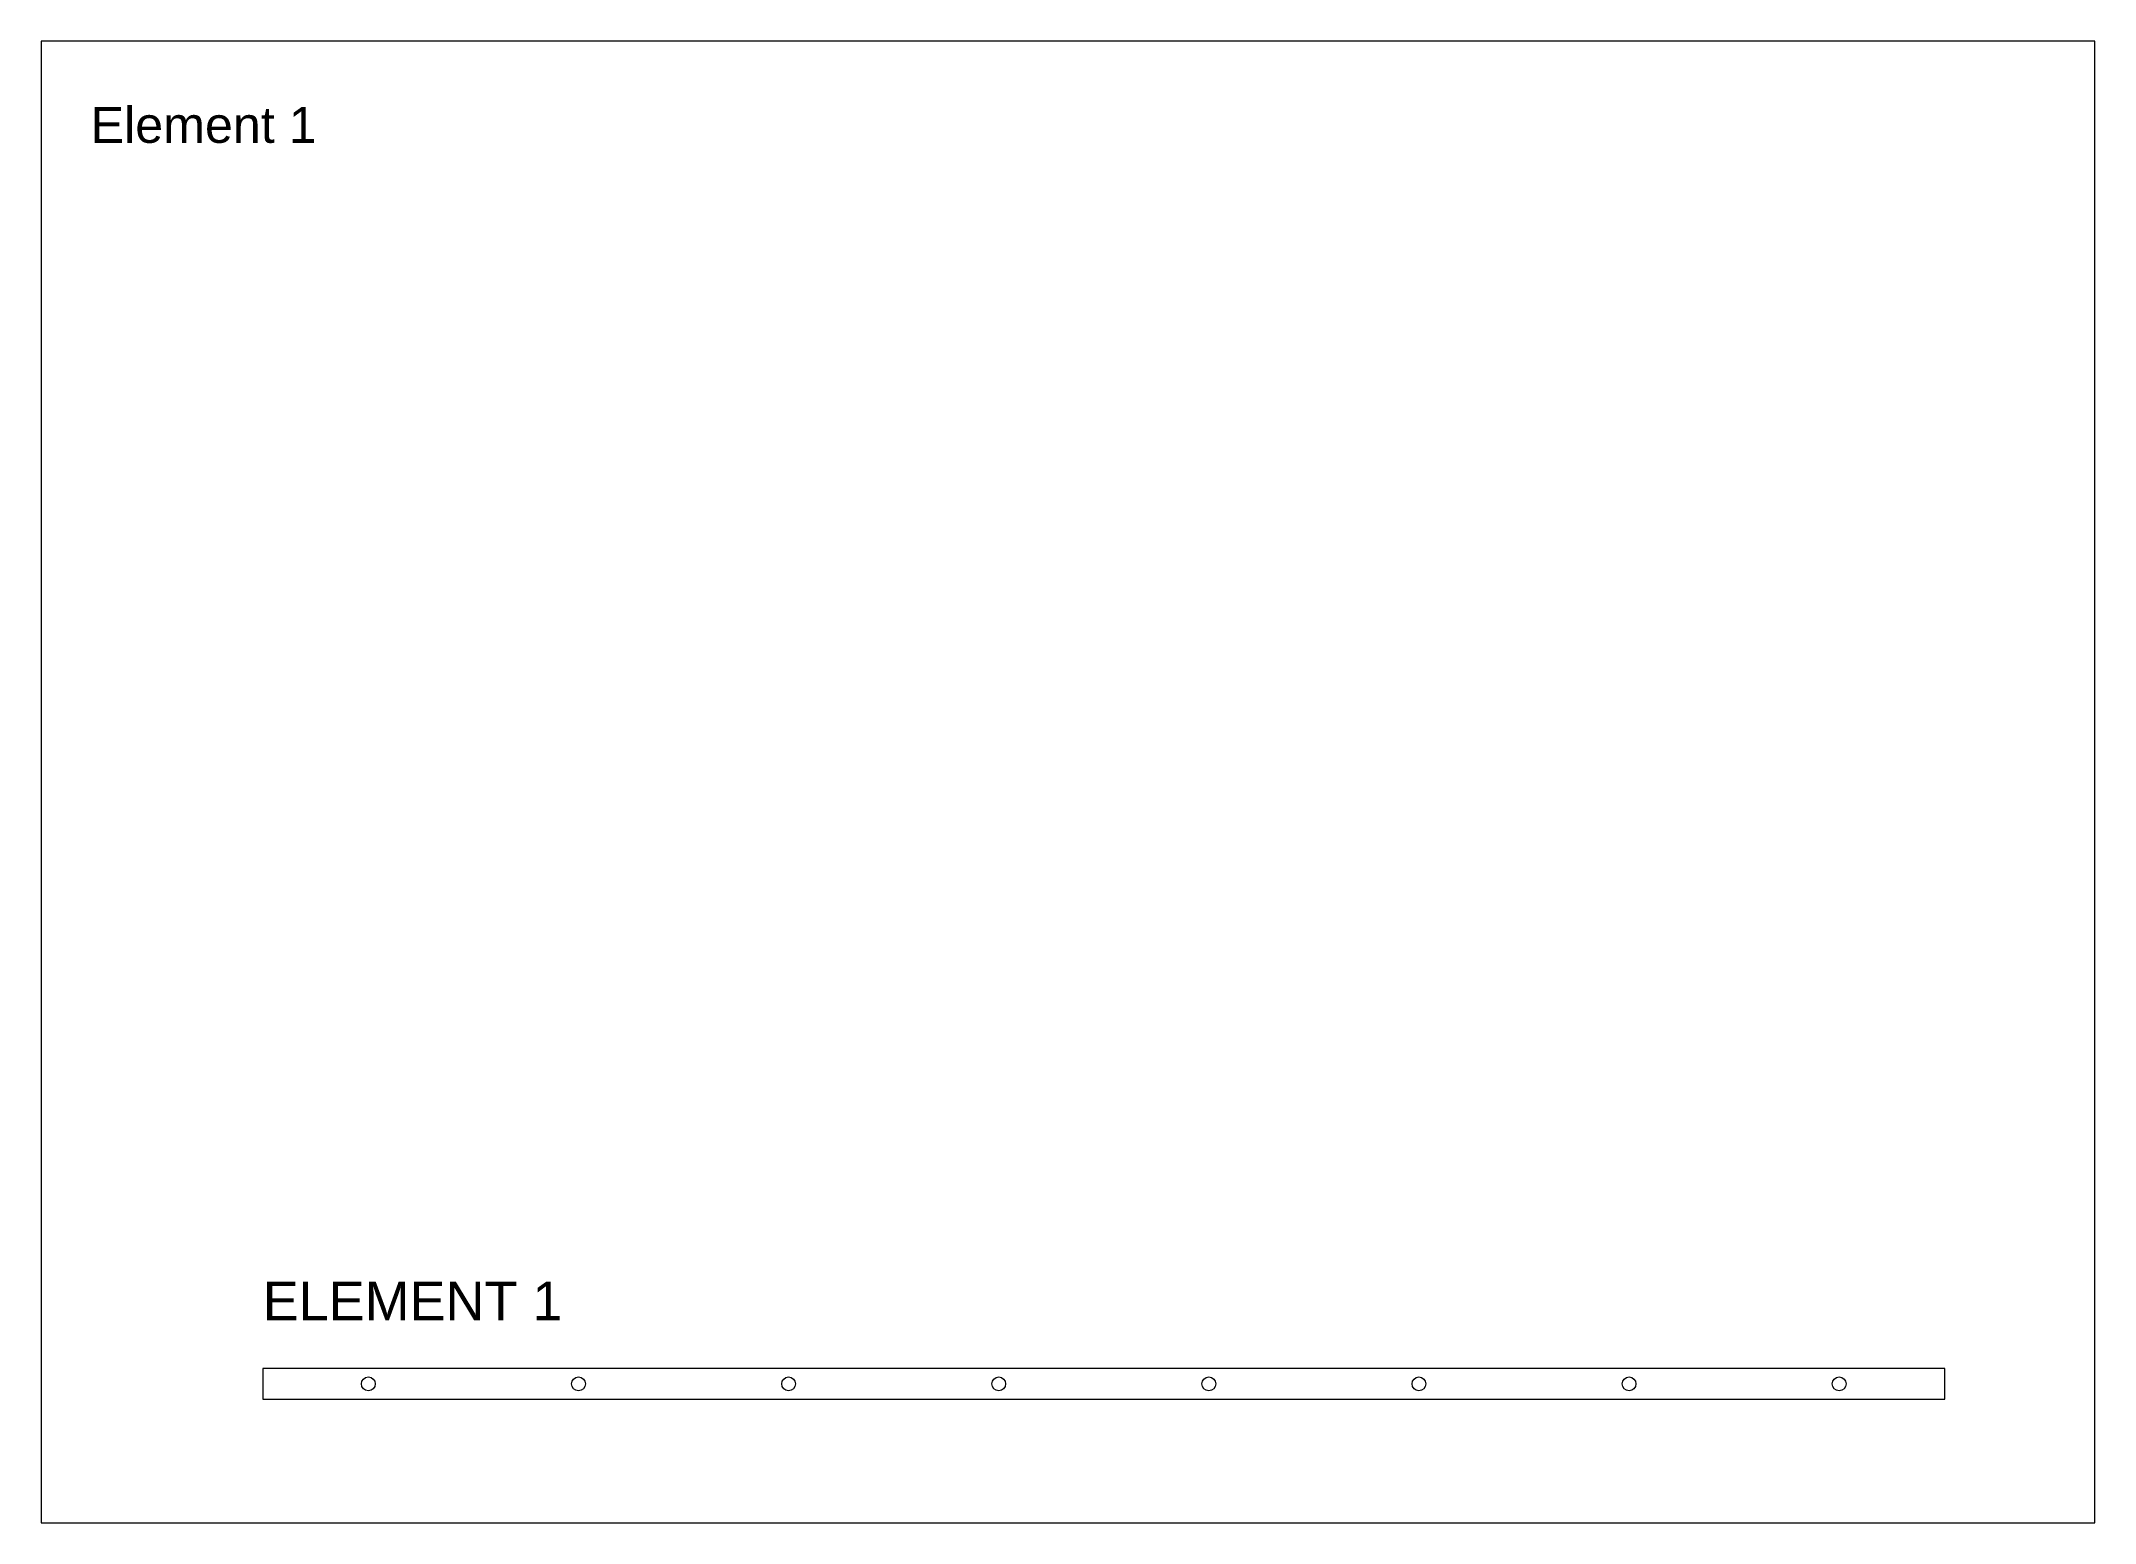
# Paper-space layout 'Element 1' of a CAD drawing. Header units: millimetres. Extents: x -1 to 285, y -1 to 205.
# The model-space entities are those that its viewports show. They can reach past a viewport. Long polylines and large blocks are cut down to what shows.
import ezdxf

# ---------------------------------------------------------------- set-up
doc = ezdxf.new("R2010")
doc.units = ezdxf.units.MM
doc.layers.get('0').update_dxf_attribs({"lineweight": 5})
doc.layers.add('Gwintowanie', color=6, linetype='Continuous', lineweight=5)
doc.layers.add('Opis', color=122, linetype='Continuous')
doc.styles.get("Standard").update_dxf_attribs({"font": 'Arial Regular.ttf'})

msp = doc.modelspace()

# ---------------------------------------------------------------- linework, layer by layer
for p, q in [((305, 207.73), (0, 207.73)), ((0, 207.73), (0, 202.13)), ((305, 202.13), (305, 207.73)), ((0, 202.13), (305, 202.13))]:
    msp.add_line(p, q)
at = {"layer": 'Gwintowanie'}
for centre in [(19.15, 204.93), (57.25, 204.93), (95.35, 204.93), (133.45, 204.93), (171.55, 204.93), (209.65, 204.93), (247.75, 204.93), (285.85, 204.93)]:
    msp.add_circle(centre, 1.25, dxfattribs=at)

# ---------------------------------------------------------------- texts
msp.add_text('ELEMENT 1', height=7).set_placement((0, 216.49))

psp = doc.layouts.new('Element 1')

# ---------------------------------------------------------------- texts
psp.add_text('Element 1', height=5).set_placement((5.68, 190.79))

# ---------------------------------------------------------------- viewports
at = {"layer": 'Opis', "view_target_point": (282.25, 108.23)}
psp.add_viewport(center=(141.66, 101.83), size=(285.73, 206.2666), view_center_point=(-136.23, 205.9), view_height=268.8502, dxfattribs=at)

doc.saveas('drawing.dxf')
